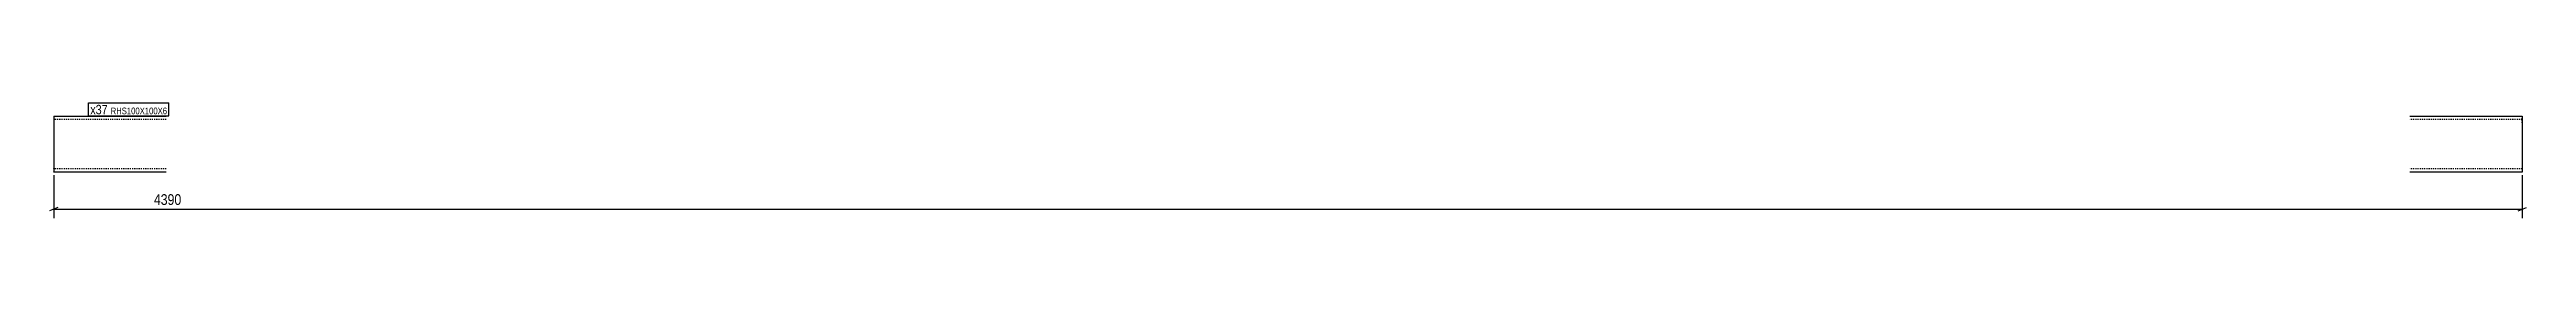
# Model space of a CAD drawing. Header units: millimetres. Extents: x 15 to 4420, y 15 to 221.
import ezdxf

# ---------------------------------------------------------------- set-up
doc = ezdxf.new("R2010")
doc.units = ezdxf.units.MM
doc.linetypes.add('DXK_LINE_DOT2', pattern=[3.9198, 1.9599, -1.9599])
for name, color, linetype in [('MÅLSÆTNING', 7, 'Continuous'), ('STÅL', 7, 'Continuous'), ('TEKST', 7, 'Continuous')]:
    doc.layers.add(name, color=color, linetype=linetype)
doc.styles.add('Arial Narrow', font='ARIALN.TTF', dxfattribs={"height": 0.2})

msp = doc.modelspace()

# ---------------------------------------------------------------- linework, layer by layer
at = {"layer": 'MÅLSÆTNING', "color": 7, "linetype": 'Continuous'}
for p, q in [((22.5, 92), (22.5, 15)), ((4412.5, 92), (4412.5, 15)), ((30, 34), (15, 28)), ((22.5, 31), (4412.5, 31)), ((4405, 28), (4420, 34))]:
    msp.add_line(p, q, dxfattribs=at)
at = {"layer": 'STÅL', "color": 2, "linetype": 'Continuous'}
for p, q in [((22.5, 197), (22.5, 185)), ((22.5, 197), (222.5, 197)), ((22.5, 185), (22.5, 109)), ((4212.5, 197), (4412.5, 197)), ((4412.5, 197), (4412.5, 196.1)), ((4412.5, 196.1), (4412.5, 185)), ((4412.5, 185), (4412.5, 97)), ((22.5, 109), (22.5, 97.9)), ((22.5, 97), (22.5, 97.9)), ((222.5, 97), (22.5, 97)), ((4412.5, 97), (4212.5, 97))]:
    msp.add_line(p, q, dxfattribs=at)
at = {"layer": 'STÅL', "color": 7, "linetype": 'DXK_LINE_DOT2'}
for p, q in [((222.5, 191), (22.5, 191)), ((4412.5, 191), (4212.5, 191)), ((4412.5, 185), (4412.5, 193.5)), ((22.5, 103), (22.5, 103.5)), ((222.5, 103), (22.5, 103)), ((4412.5, 103), (4212.5, 103)), ((4412.5, 103), (4412.5, 103.5))]:
    msp.add_line(p, q, dxfattribs=at)

# ---------------------------------------------------------------- next in the draw order: wipeouts: each hides what was drawn before it
at = {"color": 0}
for points, layer in [([(4238.4, 34.8), (4238.4, 62.8), (196.6, 62.8), (196.6, 34.8)], 'MÅLSÆTNING'), ([(118.4, 200.5), (118.4, 218), (87.5, 218), (87.5, 200.5)], 'TEKST')]:
    msp.add_wipeout(points, dxfattribs=at).dxf.layer = layer

# ---------------------------------------------------------------- next in the draw order: texts
at = {"layer": 'MÅLSÆTNING', "color": 3, "style": 'Arial Narrow'}
msp.add_text('4390', height=19.09, dxfattribs=at).set_placement((200.6, 38.8))

# ---------------------------------------------------------------- next in the draw order: wipeouts: each hides what was drawn before it
at = {"color": 0}
msp.add_wipeout([(118.4, 200.5), (118.4, 218), (87.5, 218), (87.5, 200.5)], dxfattribs=at).dxf.layer = 'TEKST'

# ---------------------------------------------------------------- next in the draw order: linework, layer by layer
at = {"layer": 'TEKST', "color": 7, "linetype": 'Continuous'}
msp.add_line((84.5, 197.5), (84.5, 221), dxfattribs=at)

# ---------------------------------------------------------------- next in the draw order: wipeouts: each hides what was drawn before it
at = {"color": 0}
msp.add_wipeout([(224.2, 200.5), (224.2, 213), (123.7, 213), (123.7, 200.5)], dxfattribs=at).dxf.layer = 'TEKST'

# ---------------------------------------------------------------- next in the draw order: wipeouts: each hides what was drawn before it
msp.add_wipeout([(224.2, 200.5), (224.2, 213), (123.7, 213), (123.7, 200.5)], dxfattribs=at).dxf.layer = 'TEKST'

# ---------------------------------------------------------------- next in the draw order: linework, layer by layer
at = {"layer": 'TEKST', "color": 7, "linetype": 'Continuous'}
for p, q in [((84.5, 221), (227.2, 221)), ((227.2, 197.5), (227.2, 221)), ((84.5, 197.5), (227.2, 197.5))]:
    msp.add_line(p, q, dxfattribs=at)

# ---------------------------------------------------------------- next in the draw order: texts
at = {"layer": 'TEKST', "color": 3, "style": 'Arial Narrow'}
for s, height, p in [('x37', 16.7, (87.5, 200.5)), ('RHS100X100X6', 11.93, (123.7, 200.5))]:
    msp.add_text(s, height=height, dxfattribs=at).set_placement(p)

doc.saveas('drawing.dxf')
